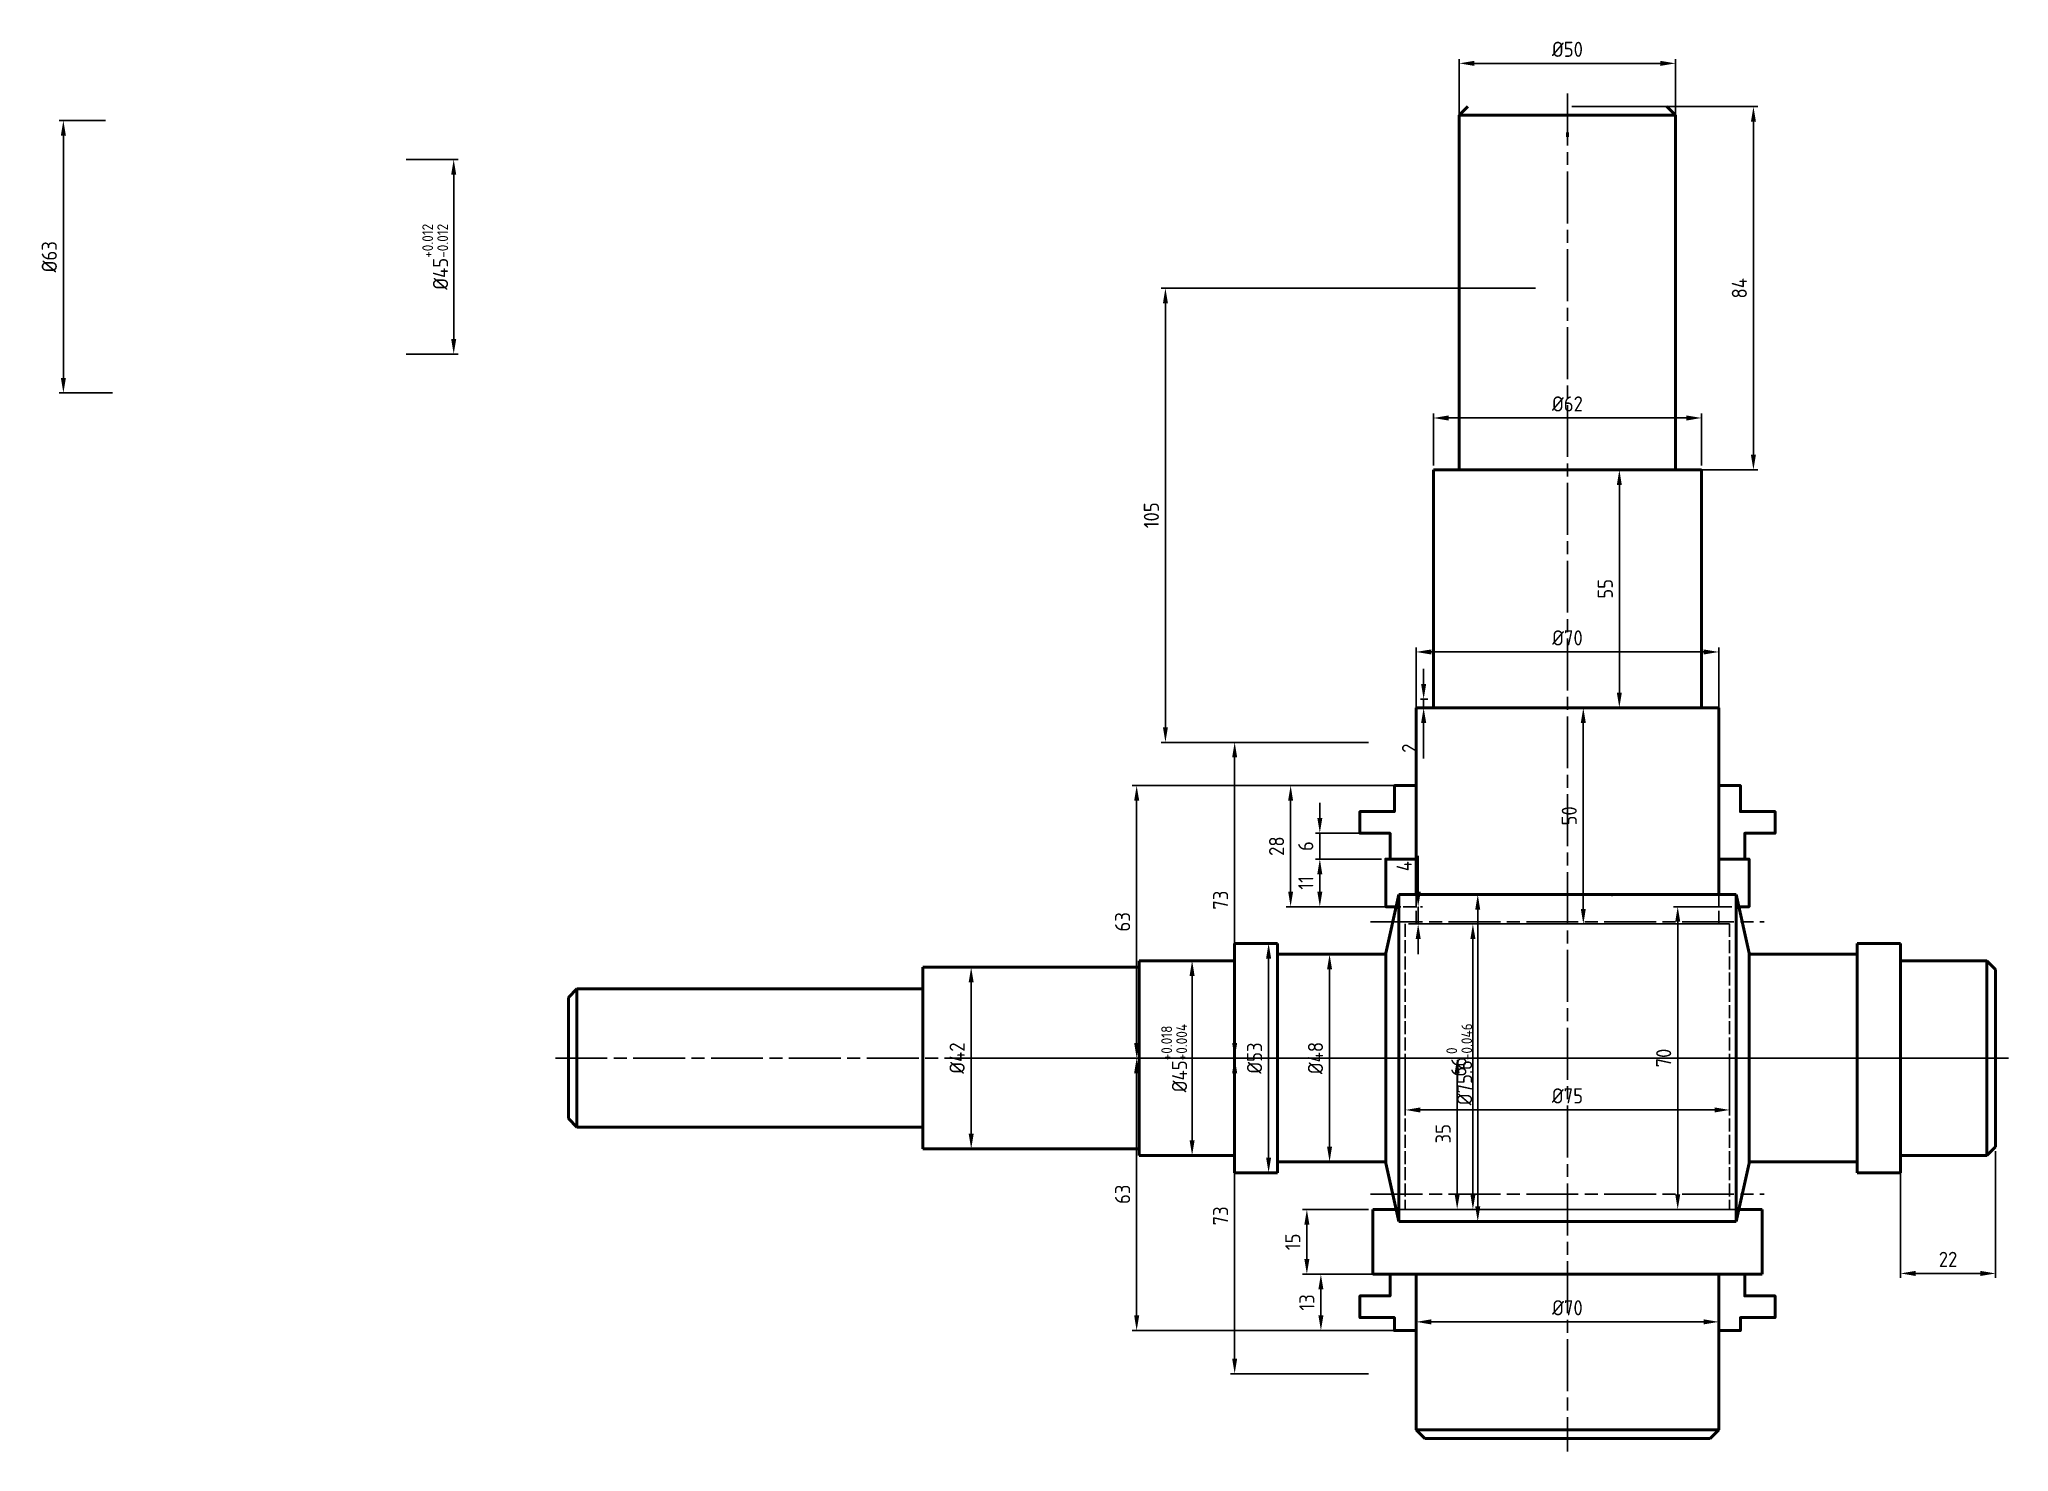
# Model space of a CAD drawing. Header units: millimetres. Extents: x 229 to 684, y 8 to 335.
import ezdxf

# ---------------------------------------------------------------- set-up
doc = ezdxf.new("R2010")
doc.units = ezdxf.units.MM
for name, pattern in [('AM_ISO02W050', [7.5, 6, -1.5]), ('AM_ISO02W050x2', [3.75, 3, -0.75]), ('AM_ISO08W050', [18, 12, -1.5, 3, -1.5]), ('AM_ISO08W050x2', [9, 6, -0.75, 1.5, -0.75])]:
    doc.linetypes.add(name, pattern=pattern)
for name, color, linetype, lineweight in [('AM_0', 7, 'Continuous', 50), ('AM_3', 6, 'AM_ISO02W050', 25), ('AM_5', 7, 'Continuous', 25), ('AM_7', 4, 'AM_ISO08W050', 25)]:
    doc.layers.add(name, color=color, linetype=linetype, lineweight=lineweight)
doc.styles.get("Standard").update_dxf_attribs({"font": 'ISOCP.SHX', "bigfont": 'gbcbig.shx'})
doc.dimstyles.new('AM_GB$0', dxfattribs={"dimtxt": 3.5, "dimasz": 3.5, "dimexe": 1, "dimexo": 1, "dimgap": 1.5, "dimtad": 1, "dimdsep": 46, "dimtxsty": 'Standard', "dimcen": 0, "dimclrd": 256, "dimclre": 256, "dimclrt": 7, "dimadec": 0, "dimazin": 2, "dimtp": 0.1, "dimtm": 0.1, "dimtfac": 0.71, "dimtdec": 3, "dimtmove": 0, "dimatfit": 3, "dimfxl": 1, "dimlwd": -1, "dimlwe": -1, "dimarcsym": 0})

# ---------------------------------------------------------------- blocks, each defined once
blk = doc.blocks.new('*D79')
at = {"layer": 'AM_5', "linetype": 'ByBlock', "transparency": 16777216}
for p, q in [((557.19, 279.23), (557.19, 330.23)), ((603.69, 329.23), (560.69, 329.23)), ((607.19, 279.23), (607.19, 330.23))]:
    blk.add_line(p, q, dxfattribs=at)
at = {"layer": 'AM_5', "transparency": 16777216}
for points in [[(560.69, 329.81), (560.69, 328.64), (557.19, 329.23)], [(603.69, 329.81), (603.69, 328.64), (607.19, 329.23)]]:
    blk.add_solid(points, dxfattribs=at)
at = {"layer": 'Defpoints', "color": 0, "transparency": 16777216}
for p in [(557.19, 329.23), (557.19, 278.23), (607.19, 278.23)]:
    blk.add_point(p, dxfattribs=at)
at = {"layer": 'AM_5', "color": 7, "transparency": 16777216, "insert": (582.19, 332.48), "char_height": 3.5, "attachment_point": 5}
blk.add_mtext('%%C50', dxfattribs=at)
blk = doc.blocks.new('*D87')
at = {"layer": 'AM_5', "linetype": 'ByBlock', "transparency": 16777216}
for p, q in [((547.19, 173.23), (547.19, 194.13)), ((550.69, 193.13), (613.69, 193.13)), ((617.19, 173.23), (617.19, 194.13))]:
    blk.add_line(p, q, dxfattribs=at)
at = {"layer": 'AM_5', "transparency": 16777216}
for points in [[(550.69, 193.71), (550.69, 192.54), (547.19, 193.13)], [(613.69, 193.71), (613.69, 192.54), (617.19, 193.13)]]:
    blk.add_solid(points, dxfattribs=at)
at = {"layer": 'Defpoints', "color": 0, "transparency": 16777216}
for p in [(617.19, 193.13), (547.19, 172.23), (617.19, 172.23)]:
    blk.add_point(p, dxfattribs=at)
at = {"layer": 'AM_5', "color": 7, "transparency": 16777216, "insert": (582.19, 196.38), "char_height": 3.5, "attachment_point": 5}
blk.add_mtext('%%c70', dxfattribs=at)
blk = doc.blocks.new('*D88')
at = {"layer": 'AM_5', "linetype": 'ByBlock', "transparency": 16777216}
for p, q in [((547.19, 27.23), (547.19, 39.23)), ((550.69, 38.23), (613.69, 38.23)), ((617.19, 27.23), (617.19, 39.23))]:
    blk.add_line(p, q, dxfattribs=at)
at = {"layer": 'AM_5', "transparency": 16777216}
for points in [[(550.69, 38.81), (550.69, 37.64), (547.19, 38.23)], [(613.69, 38.81), (613.69, 37.64), (617.19, 38.23)]]:
    blk.add_solid(points, dxfattribs=at)
at = {"layer": 'Defpoints', "color": 0, "transparency": 16777216}
for p in [(617.19, 38.23), (547.19, 26.23), (617.19, 26.23)]:
    blk.add_point(p, dxfattribs=at)
at = {"layer": 'AM_5', "color": 7, "transparency": 16777216, "insert": (582.19, 41.48), "char_height": 3.5, "attachment_point": 5}
blk.add_mtext('%%c70', dxfattribs=at)
blk = doc.blocks.new('*D80')
at = {"layer": 'AM_5', "linetype": 'ByBlock', "transparency": 16777216}
for p, q in [((574.79, 277.23), (488.24, 277.23)), ((489.24, 273.73), (489.24, 175.73)), ((536.19, 172.23), (488.24, 172.23))]:
    blk.add_line(p, q, dxfattribs=at)
at = {"layer": 'AM_5', "transparency": 16777216}
for points in [[(488.66, 273.73), (489.82, 273.73), (489.24, 277.23)], [(488.66, 175.73), (489.82, 175.73), (489.24, 172.23)]]:
    blk.add_solid(points, dxfattribs=at)
at = {"layer": 'Defpoints', "color": 0, "transparency": 16777216}
for p in [(575.79, 277.23), (489.24, 172.23), (537.19, 172.23)]:
    blk.add_point(p, dxfattribs=at)
at = {"layer": 'AM_5', "color": 7, "transparency": 16777216, "insert": (485.99, 224.73), "char_height": 3.5, "attachment_point": 5, "rotation": 90}
blk.add_mtext('105', dxfattribs=at)
blk = doc.blocks.new('*D131')
at = {"layer": 'AM_5', "linetype": 'ByBlock', "transparency": 16777216}
for p, q in [((524.94, 154.73), (524.94, 158.23)), ((540.19, 151.23), (523.94, 151.23)), ((524.94, 145.23), (524.94, 151.23)), ((539.19, 145.23), (523.94, 145.23)), ((524.94, 141.73), (524.94, 138.23))]:
    blk.add_line(p, q, dxfattribs=at)
at = {"layer": 'AM_5', "transparency": 16777216}
for points in [[(524.36, 154.73), (525.52, 154.73), (524.94, 151.23)], [(524.36, 141.73), (525.52, 141.73), (524.94, 145.23)]]:
    blk.add_solid(points, dxfattribs=at)
at = {"layer": 'Defpoints', "color": 0, "transparency": 16777216}
for p in [(524.94, 151.23), (541.19, 151.23), (540.19, 145.23)]:
    blk.add_point(p, dxfattribs=at)
at = {"layer": 'AM_5', "color": 7, "transparency": 16777216, "insert": (521.69, 148.23), "char_height": 3.5, "attachment_point": 5, "rotation": 90}
blk.add_mtext('6', dxfattribs=at)
blk = doc.blocks.new('*D129')
at = {"layer": 'AM_5', "linetype": 'ByBlock', "transparency": 16777216}
for p, q in [((539.19, 145.23), (523.94, 145.23)), ((524.94, 141.73), (524.94, 137.73)), ((539.19, 134.23), (523.94, 134.23))]:
    blk.add_line(p, q, dxfattribs=at)
at = {"layer": 'AM_5', "transparency": 16777216}
for points in [[(524.36, 141.73), (525.52, 141.73), (524.94, 145.23)], [(524.36, 137.73), (525.52, 137.73), (524.94, 134.23)]]:
    blk.add_solid(points, dxfattribs=at)
at = {"layer": 'Defpoints', "color": 0, "transparency": 16777216}
for p in [(540.19, 145.23), (524.94, 134.23), (540.19, 134.23)]:
    blk.add_point(p, dxfattribs=at)
at = {"layer": 'AM_5', "color": 7, "transparency": 16777216, "insert": (521.69, 139.73), "char_height": 3.5, "attachment_point": 5, "rotation": 90}
blk.add_mtext('11', dxfattribs=at)
blk = doc.blocks.new('*D124')
at = {"layer": 'AM_5', "linetype": 'ByBlock', "transparency": 16777216}
for p, q in [((583.19, 180.23), (586.86, 180.23)), ((585.86, 176.73), (585.86, 133.73)), ((583.19, 130.23), (586.86, 130.23))]:
    blk.add_line(p, q, dxfattribs=at)
at = {"layer": 'AM_5', "transparency": 16777216}
for points in [[(585.28, 176.73), (586.44, 176.73), (585.86, 180.23)], [(585.28, 133.73), (586.44, 133.73), (585.86, 130.23)]]:
    blk.add_solid(points, dxfattribs=at)
at = {"layer": 'Defpoints', "color": 0, "transparency": 16777216}
for p in [(582.19, 180.23), (582.19, 130.23), (585.86, 130.23)]:
    blk.add_point(p, dxfattribs=at)
at = {"layer": 'AM_5', "color": 7, "transparency": 16777216, "insert": (582.61, 155.23), "char_height": 3.5, "attachment_point": 5, "rotation": 90}
blk.add_mtext('50', dxfattribs=at)
blk = doc.blocks.new('*D125')
at = {"layer": 'AM_5', "linetype": 'ByBlock', "transparency": 16777216}
for p, q in [((583.19, 235.23), (595.19, 235.23)), ((594.19, 231.73), (594.19, 183.73)), ((583.19, 180.23), (595.19, 180.23))]:
    blk.add_line(p, q, dxfattribs=at)
at = {"layer": 'AM_5', "transparency": 16777216}
for points in [[(593.61, 231.73), (594.77, 231.73), (594.19, 235.23)], [(593.61, 183.73), (594.77, 183.73), (594.19, 180.23)]]:
    blk.add_solid(points, dxfattribs=at)
at = {"layer": 'Defpoints', "color": 0, "transparency": 16777216}
for p in [(582.19, 235.23), (582.19, 180.23), (594.19, 180.23)]:
    blk.add_point(p, dxfattribs=at)
at = {"layer": 'AM_5', "color": 7, "transparency": 16777216, "insert": (590.94, 207.73), "char_height": 3.5, "attachment_point": 5, "rotation": 90}
blk.add_mtext('55', dxfattribs=at)
blk = doc.blocks.new('*D89')
at = {"layer": 'AM_5', "linetype": 'ByBlock', "transparency": 16777216}
for p, q in [((583.19, 319.23), (626.19, 319.23)), ((625.19, 315.73), (625.19, 238.73)), ((583.19, 235.23), (626.19, 235.23))]:
    blk.add_line(p, q, dxfattribs=at)
at = {"layer": 'AM_5', "transparency": 16777216}
for points in [[(624.61, 315.73), (625.77, 315.73), (625.19, 319.23)], [(624.61, 238.73), (625.77, 238.73), (625.19, 235.23)]]:
    blk.add_solid(points, dxfattribs=at)
at = {"layer": 'Defpoints', "color": 0, "transparency": 16777216}
for p in [(582.19, 319.23), (582.19, 235.23), (625.19, 235.23)]:
    blk.add_point(p, dxfattribs=at)
at = {"layer": 'AM_5', "color": 7, "transparency": 16777216, "insert": (621.94, 277.23), "char_height": 3.5, "attachment_point": 5, "rotation": 90}
blk.add_mtext('84', dxfattribs=at)
blk = doc.blocks.new('*D126')
at = {"layer": 'AM_5', "linetype": 'ByBlock', "transparency": 16777216}
for p, q in [((551.19, 236.23), (551.19, 248.23)), ((609.69, 247.23), (554.69, 247.23)), ((613.19, 236.23), (613.19, 248.23))]:
    blk.add_line(p, q, dxfattribs=at)
at = {"layer": 'AM_5', "transparency": 16777216}
for points in [[(554.69, 247.81), (554.69, 246.64), (551.19, 247.23)], [(609.69, 247.81), (609.69, 246.64), (613.19, 247.23)]]:
    blk.add_solid(points, dxfattribs=at)
at = {"layer": 'Defpoints', "color": 0, "transparency": 16777216}
for p in [(551.19, 247.23), (551.19, 235.23), (613.19, 235.23)]:
    blk.add_point(p, dxfattribs=at)
at = {"layer": 'AM_5', "color": 7, "transparency": 16777216, "insert": (582.19, 250.48), "char_height": 3.5, "attachment_point": 5}
blk.add_mtext('%%C62', dxfattribs=at)
blk = doc.blocks.new('*D81')
at = {"layer": 'AM_5', "linetype": 'ByBlock', "transparency": 16777216}
for p, q in [((546.19, 162.23), (517.19, 162.23)), ((518.19, 158.73), (518.19, 137.73)), ((543.69, 134.23), (517.19, 134.23))]:
    blk.add_line(p, q, dxfattribs=at)
at = {"layer": 'AM_5', "transparency": 16777216}
for points in [[(517.61, 158.73), (518.77, 158.73), (518.19, 162.23)], [(517.61, 137.73), (518.77, 137.73), (518.19, 134.23)]]:
    blk.add_solid(points, dxfattribs=at)
at = {"layer": 'Defpoints', "color": 0, "transparency": 16777216}
for p in [(547.19, 162.23), (518.19, 134.23), (544.69, 134.23)]:
    blk.add_point(p, dxfattribs=at)
at = {"layer": 'AM_5', "color": 7, "transparency": 16777216, "insert": (514.94, 148.23), "char_height": 3.5, "attachment_point": 5, "rotation": 90}
blk.add_mtext('28', dxfattribs=at)
blk = doc.blocks.new('*D90')
at = {"layer": 'AM_5', "linetype": 'ByBlock', "transparency": 16777216}
for p, q in [((618.69, 134.23), (606.69, 134.23)), ((607.69, 130.73), (607.69, 67.73)), ((618.69, 64.23), (606.69, 64.23))]:
    blk.add_line(p, q, dxfattribs=at)
at = {"layer": 'AM_5', "transparency": 16777216}
for points in [[(607.11, 130.73), (608.27, 130.73), (607.69, 134.23)], [(607.11, 67.73), (608.27, 67.73), (607.69, 64.23)]]:
    blk.add_solid(points, dxfattribs=at)
at = {"layer": 'Defpoints', "color": 0, "transparency": 16777216}
for p in [(619.69, 134.23), (607.69, 64.23), (619.69, 64.23)]:
    blk.add_point(p, dxfattribs=at)
at = {"layer": 'AM_5', "color": 7, "transparency": 16777216, "insert": (604.44, 99.23), "char_height": 3.5, "attachment_point": 5, "rotation": 90}
blk.add_mtext('70', dxfattribs=at)
blk = doc.blocks.new('*D130')
at = {"layer": 'AM_5', "linetype": 'ByBlock', "transparency": 16777216}
for p, q in [((547.68, 137.73), (547.68, 145.98)), ((547.68, 130.23), (547.68, 134.23)), ((548.19, 134.23), (548.68, 134.23)), ((548.19, 130.23), (548.68, 130.23)), ((547.68, 126.73), (547.68, 123.23))]:
    blk.add_line(p, q, dxfattribs=at)
at = {"layer": 'AM_5', "transparency": 16777216}
for points in [[(547.1, 137.73), (548.27, 137.73), (547.68, 134.23)], [(547.1, 126.73), (548.27, 126.73), (547.68, 130.23)]]:
    blk.add_solid(points, dxfattribs=at)
at = {"layer": 'Defpoints', "color": 0, "transparency": 16777216}
for p in [(547.19, 134.23), (547.68, 134.23), (547.19, 130.23)]:
    blk.add_point(p, dxfattribs=at)
at = {"layer": 'AM_5', "color": 7, "transparency": 16777216, "insert": (544.43, 143.6), "char_height": 3.5, "attachment_point": 5, "rotation": 90}
blk.add_mtext('4', dxfattribs=at)
blk = doc.blocks.new('*D82')
at = {"layer": 'AM_5', "linetype": 'ByBlock', "transparency": 16777216}
for p, q in [((527.29, 162.23), (481.59, 162.23)), ((482.59, 158.73), (482.59, 102.73)), ((527.29, 99.23), (481.59, 99.23))]:
    blk.add_line(p, q, dxfattribs=at)
at = {"layer": 'AM_5', "transparency": 16777216}
for points in [[(482.01, 158.73), (483.18, 158.73), (482.59, 162.23)], [(482.01, 102.73), (483.18, 102.73), (482.59, 99.23)]]:
    blk.add_solid(points, dxfattribs=at)
at = {"layer": 'Defpoints', "color": 0, "transparency": 16777216}
for p in [(528.29, 162.23), (482.59, 99.23), (528.29, 99.23)]:
    blk.add_point(p, dxfattribs=at)
at = {"layer": 'AM_5', "color": 7, "transparency": 16777216, "insert": (479.34, 130.73), "char_height": 3.5, "attachment_point": 5, "rotation": 90}
blk.add_mtext('63', dxfattribs=at)
blk = doc.blocks.new('*D77')
at = {"layer": 'AM_5', "linetype": 'ByBlock', "transparency": 16777216}
for p, q in [((526.51, 99.23), (481.59, 99.23)), ((482.59, 39.73), (482.59, 95.73)), ((527.29, 36.23), (481.59, 36.23))]:
    blk.add_line(p, q, dxfattribs=at)
at = {"layer": 'AM_5', "transparency": 16777216}
for points in [[(482.01, 95.73), (483.18, 95.73), (482.59, 99.23)], [(482.01, 39.73), (483.18, 39.73), (482.59, 36.23)]]:
    blk.add_solid(points, dxfattribs=at)
at = {"layer": 'Defpoints', "color": 0, "transparency": 16777216}
for p in [(482.59, 99.23), (527.51, 99.23), (528.29, 36.23)]:
    blk.add_point(p, dxfattribs=at)
at = {"layer": 'AM_5', "color": 7, "transparency": 16777216, "insert": (479.34, 67.73), "char_height": 3.5, "attachment_point": 5, "rotation": 90}
blk.add_mtext('63', dxfattribs=at)
blk = doc.blocks.new('*D83')
at = {"layer": 'AM_5', "linetype": 'ByBlock', "transparency": 16777216}
for p, q in [((548.94, 185.73), (548.94, 189.23)), ((548.19, 182.23), (549.94, 182.23)), ((548.94, 182.23), (548.94, 180.23)), ((548.19, 180.23), (549.94, 180.23)), ((548.94, 176.73), (548.94, 168.53))]:
    blk.add_line(p, q, dxfattribs=at)
at = {"layer": 'AM_5', "transparency": 16777216}
for points in [[(548.36, 185.73), (549.53, 185.73), (548.94, 182.23)], [(548.36, 176.73), (549.53, 176.73), (548.94, 180.23)]]:
    blk.add_solid(points, dxfattribs=at)
at = {"layer": 'Defpoints', "color": 0, "transparency": 16777216}
for p in [(547.19, 182.23), (547.19, 180.23), (548.94, 180.23)]:
    blk.add_point(p, dxfattribs=at)
at = {"layer": 'AM_5', "color": 7, "transparency": 16777216, "insert": (545.69, 170.88), "char_height": 3.5, "attachment_point": 5, "rotation": 90}
blk.add_mtext('2', dxfattribs=at)
blk = doc.blocks.new('*D84')
at = {"layer": 'AM_5', "linetype": 'ByBlock', "transparency": 16777216}
for p, q in [((544.69, 98.23), (544.69, 86.23)), ((619.69, 98.23), (619.69, 86.23)), ((616.19, 87.23), (548.19, 87.23))]:
    blk.add_line(p, q, dxfattribs=at)
at = {"layer": 'AM_5', "transparency": 16777216}
for points in [[(548.19, 87.81), (548.19, 86.64), (544.69, 87.23)], [(616.19, 87.81), (616.19, 86.64), (619.69, 87.23)]]:
    blk.add_solid(points, dxfattribs=at)
at = {"layer": 'Defpoints', "color": 0, "transparency": 16777216}
for p in [(544.69, 99.23), (619.69, 99.23), (544.69, 87.23)]:
    blk.add_point(p, dxfattribs=at)
at = {"layer": 'AM_5', "color": 7, "transparency": 16777216, "insert": (582.19, 90.48), "char_height": 3.5, "attachment_point": 5}
blk.add_mtext('%%c75', dxfattribs=at)
blk = doc.blocks.new('*D202')
at = {"layer": 'AM_5', "linetype": 'ByBlock', "transparency": 16777216}
for p, q in [((581.19, 130.23), (559.33, 130.23)), ((560.33, 126.73), (560.33, 67.73)), ((581.19, 64.23), (559.33, 64.23))]:
    blk.add_line(p, q, dxfattribs=at)
at = {"layer": 'AM_5', "transparency": 16777216}
for points in [[(559.75, 126.73), (560.92, 126.73), (560.33, 130.23)], [(559.75, 67.73), (560.92, 67.73), (560.33, 64.23)]]:
    blk.add_solid(points, dxfattribs=at)
at = {"layer": 'Defpoints', "color": 0, "transparency": 16777216}
for p in [(582.19, 130.23), (560.33, 64.23), (582.19, 64.23)]:
    blk.add_point(p, dxfattribs=at)
at = {"layer": 'AM_5', "color": 7, "transparency": 16777216, "insert": (557.08, 97.23), "char_height": 3.5, "attachment_point": 5, "rotation": 90}
blk.add_mtext('66', dxfattribs=at)
blk = doc.blocks.new('*D128')
at = {"layer": 'AM_5', "linetype": 'ByBlock', "transparency": 16777216}
for p, q in [((536.19, 64.23), (520.94, 64.23)), ((521.94, 60.73), (521.94, 52.73)), ((536.19, 49.23), (520.94, 49.23))]:
    blk.add_line(p, q, dxfattribs=at)
at = {"layer": 'AM_5', "transparency": 16777216}
for points in [[(521.36, 60.73), (522.52, 60.73), (521.94, 64.23)], [(521.36, 52.73), (522.52, 52.73), (521.94, 49.23)]]:
    blk.add_solid(points, dxfattribs=at)
at = {"layer": 'Defpoints', "color": 0, "transparency": 16777216}
for p in [(537.19, 64.23), (521.94, 49.23), (537.19, 49.23)]:
    blk.add_point(p, dxfattribs=at)
at = {"layer": 'AM_5', "color": 7, "transparency": 16777216, "insert": (518.69, 56.73), "char_height": 3.5, "attachment_point": 5, "rotation": 90}
blk.add_mtext('15', dxfattribs=at)
blk = doc.blocks.new('*D85')
at = {"layer": 'AM_5', "linetype": 'ByBlock', "transparency": 16777216}
for p, q in [((546.19, 49.23), (524.19, 49.23)), ((525.19, 45.73), (525.19, 39.73)), ((546.19, 36.23), (524.19, 36.23))]:
    blk.add_line(p, q, dxfattribs=at)
at = {"layer": 'AM_5', "transparency": 16777216}
for points in [[(524.61, 45.73), (525.77, 45.73), (525.19, 49.23)], [(524.61, 39.73), (525.77, 39.73), (525.19, 36.23)]]:
    blk.add_solid(points, dxfattribs=at)
at = {"layer": 'Defpoints', "color": 0, "transparency": 16777216}
for p in [(547.19, 49.23), (525.19, 36.23), (547.19, 36.23)]:
    blk.add_point(p, dxfattribs=at)
at = {"layer": 'AM_5', "color": 7, "transparency": 16777216, "insert": (521.94, 42.73), "char_height": 3.5, "attachment_point": 5, "rotation": 90}
blk.add_mtext('13', dxfattribs=at)
blk = doc.blocks.new('*D78')
at = {"layer": 'AM_5', "linetype": 'ByBlock', "transparency": 16777216}
for p, q in [((536.19, 172.23), (504.25, 172.23)), ((505.25, 168.73), (505.25, 102.73)), ((536.19, 99.23), (504.25, 99.23))]:
    blk.add_line(p, q, dxfattribs=at)
at = {"layer": 'AM_5', "transparency": 16777216}
for points in [[(504.67, 168.73), (505.83, 168.73), (505.25, 172.23)], [(504.67, 102.73), (505.83, 102.73), (505.25, 99.23)]]:
    blk.add_solid(points, dxfattribs=at)
at = {"layer": 'Defpoints', "color": 0, "transparency": 16777216}
for p in [(537.19, 172.23), (505.25, 99.23), (537.19, 99.23)]:
    blk.add_point(p, dxfattribs=at)
at = {"layer": 'AM_5', "color": 7, "transparency": 16777216, "insert": (502, 135.73), "char_height": 3.5, "attachment_point": 5, "rotation": 90}
blk.add_mtext('73', dxfattribs=at)
blk = doc.blocks.new('*D86')
at = {"layer": 'AM_5', "linetype": 'ByBlock', "transparency": 16777216}
for p, q in [((581.19, 99.23), (504.25, 99.23)), ((505.25, 95.73), (505.25, 29.73)), ((536.19, 26.23), (504.25, 26.23))]:
    blk.add_line(p, q, dxfattribs=at)
at = {"layer": 'AM_5', "transparency": 16777216}
for points in [[(504.67, 95.73), (505.83, 95.73), (505.25, 99.23)], [(504.67, 29.73), (505.83, 29.73), (505.25, 26.23)]]:
    blk.add_solid(points, dxfattribs=at)
at = {"layer": 'Defpoints', "color": 0, "transparency": 16777216}
for p in [(582.19, 99.23), (505.25, 26.23), (537.19, 26.23)]:
    blk.add_point(p, dxfattribs=at)
at = {"layer": 'AM_5', "color": 7, "transparency": 16777216, "insert": (502, 62.73), "char_height": 3.5, "attachment_point": 5, "rotation": 90}
blk.add_mtext('73', dxfattribs=at)
blk = doc.blocks.new('*D94')
at = {"layer": 'AM_5', "linetype": 'ByBlock', "transparency": 16777216}
for p, q in [((681.19, 77.73), (681.19, 48.43)), ((659.19, 75.73), (659.19, 48.43)), ((662.69, 49.43), (677.69, 49.43))]:
    blk.add_line(p, q, dxfattribs=at)
at = {"layer": 'AM_5', "transparency": 16777216}
for points in [[(662.69, 50.01), (662.69, 48.84), (659.19, 49.43)], [(677.69, 50.01), (677.69, 48.84), (681.19, 49.43)]]:
    blk.add_solid(points, dxfattribs=at)
at = {"layer": 'Defpoints', "color": 0, "transparency": 16777216}
for p in [(681.19, 78.73), (659.19, 76.73), (681.19, 49.43)]:
    blk.add_point(p, dxfattribs=at)
at = {"layer": 'AM_5', "color": 7, "transparency": 16777216, "insert": (670.19, 52.68), "char_height": 3.5, "attachment_point": 5}
blk.add_mtext('22', dxfattribs=at)
blk = doc.blocks.new('*D95')
at = {"layer": 'AM_5', "linetype": 'ByBlock', "transparency": 16777216}
for p, q in [((434.19, 120.23), (445.33, 120.23)), ((444.33, 116.73), (444.33, 81.73)), ((434.19, 78.23), (445.33, 78.23))]:
    blk.add_line(p, q, dxfattribs=at)
at = {"layer": 'AM_5', "transparency": 16777216}
for points in [[(443.75, 116.73), (444.91, 116.73), (444.33, 120.23)], [(443.75, 81.73), (444.91, 81.73), (444.33, 78.23)]]:
    blk.add_solid(points, dxfattribs=at)
at = {"layer": 'Defpoints', "color": 0, "transparency": 16777216}
for p in [(433.19, 120.23), (433.19, 78.23), (444.33, 78.23)]:
    blk.add_point(p, dxfattribs=at)
at = {"layer": 'AM_5', "color": 7, "transparency": 16777216, "insert": (441.08, 99.23), "char_height": 3.5, "attachment_point": 5, "rotation": 90}
blk.add_mtext('%%C42', dxfattribs=at)
blk = doc.blocks.new('*D96')
at = {"layer": 'AM_5', "linetype": 'ByBlock', "transparency": 16777216}
for p, q in [((484.19, 121.73), (496.41, 121.73)), ((495.41, 118.23), (495.41, 80.23)), ((484.19, 76.73), (496.41, 76.73))]:
    blk.add_line(p, q, dxfattribs=at)
at = {"layer": 'AM_5', "transparency": 16777216}
for points in [[(494.83, 118.23), (495.99, 118.23), (495.41, 121.73)], [(494.83, 80.23), (495.99, 80.23), (495.41, 76.73)]]:
    blk.add_solid(points, dxfattribs=at)
at = {"layer": 'Defpoints', "color": 0, "transparency": 16777216}
for p in [(483.19, 121.73), (483.19, 76.73), (495.41, 76.73)]:
    blk.add_point(p, dxfattribs=at)
at = {"layer": 'AM_5', "color": 7, "transparency": 16777216, "insert": (491.26, 99.23), "char_height": 3.5, "attachment_point": 5, "rotation": 90}
blk.add_mtext('%%C45{}{\\H0.71x;\\C3;\\S+0.018^ +0.004;}', dxfattribs=at)
blk = doc.blocks.new('*D93')
at = {"layer": 'AM_5', "linetype": 'ByBlock', "transparency": 16777216}
for p, q in [((313.69, 307.01), (325.69, 307.01)), ((324.69, 303.51), (324.69, 265.51)), ((313.69, 262.01), (325.69, 262.01))]:
    blk.add_line(p, q, dxfattribs=at)
at = {"layer": 'AM_5', "transparency": 16777216}
for points in [[(324.1, 303.51), (325.27, 303.51), (324.69, 307.01)], [(324.1, 265.51), (325.27, 265.51), (324.69, 262.01)]]:
    blk.add_solid(points, dxfattribs=at)
at = {"layer": 'Defpoints', "color": 0, "transparency": 16777216}
for p in [(312.69, 307.01), (312.69, 262.01), (324.69, 262.01)]:
    blk.add_point(p, dxfattribs=at)
at = {"layer": 'AM_5', "color": 7, "transparency": 16777216, "insert": (320.41, 284.51), "char_height": 3.5, "attachment_point": 5, "rotation": 90}
blk.add_mtext('%%C45{}{\\H0.71x;\\C3;\\S+0.012^ -0.012;}', dxfattribs=at)
blk = doc.blocks.new('*D97')
at = {"layer": 'AM_5', "linetype": 'ByBlock', "transparency": 16777216}
for p, q in [((506.19, 125.73), (514.1, 125.73)), ((513.1, 122.23), (513.1, 76.23)), ((506.19, 72.73), (514.1, 72.73))]:
    blk.add_line(p, q, dxfattribs=at)
at = {"layer": 'AM_5', "transparency": 16777216}
for points in [[(512.51, 122.23), (513.68, 122.23), (513.1, 125.73)], [(512.51, 76.23), (513.68, 76.23), (513.1, 72.73)]]:
    blk.add_solid(points, dxfattribs=at)
at = {"layer": 'Defpoints', "color": 0, "transparency": 16777216}
for p in [(505.19, 125.73), (505.19, 72.73), (513.1, 72.73)]:
    blk.add_point(p, dxfattribs=at)
at = {"layer": 'AM_5', "color": 7, "transparency": 16777216, "insert": (509.85, 99.23), "char_height": 3.5, "attachment_point": 5, "rotation": 90}
blk.add_mtext('%%C53', dxfattribs=at)
blk = doc.blocks.new('*D98')
at = {"layer": 'AM_5', "linetype": 'ByBlock', "transparency": 16777216}
for p, q in [((516.19, 123.23), (528.19, 123.23)), ((527.19, 119.73), (527.19, 78.73)), ((516.19, 75.23), (528.19, 75.23))]:
    blk.add_line(p, q, dxfattribs=at)
at = {"layer": 'AM_5', "transparency": 16777216}
for points in [[(526.61, 119.73), (527.77, 119.73), (527.19, 123.23)], [(526.61, 78.73), (527.77, 78.73), (527.19, 75.23)]]:
    blk.add_solid(points, dxfattribs=at)
at = {"layer": 'Defpoints', "color": 0, "transparency": 16777216}
for p in [(515.19, 123.23), (515.19, 75.23), (527.19, 75.23)]:
    blk.add_point(p, dxfattribs=at)
at = {"layer": 'AM_5', "color": 7, "transparency": 16777216, "insert": (523.94, 99.23), "char_height": 3.5, "attachment_point": 5, "rotation": 90}
blk.add_mtext('%%c48', dxfattribs=at)
blk = doc.blocks.new('*D91')
at = {"layer": 'AM_5', "linetype": 'ByBlock', "transparency": 16777216}
for p, q in [((544.19, 137.03), (562.45, 137.03)), ((561.45, 64.93), (561.45, 133.53)), ((544.19, 61.43), (562.45, 61.43))]:
    blk.add_line(p, q, dxfattribs=at)
at = {"layer": 'AM_5', "transparency": 16777216}
for points in [[(560.87, 133.53), (562.03, 133.53), (561.45, 137.03)], [(560.87, 64.93), (562.03, 64.93), (561.45, 61.43)]]:
    blk.add_solid(points, dxfattribs=at)
at = {"layer": 'Defpoints', "color": 0, "transparency": 16777216}
for p in [(543.19, 137.03), (561.45, 137.03), (543.19, 61.43)]:
    blk.add_point(p, dxfattribs=at)
at = {"layer": 'AM_5', "color": 7, "transparency": 16777216, "insert": (557.18, 97.79), "char_height": 3.5, "attachment_point": 5, "rotation": 90}
blk.add_mtext('%%C75.6{}{\\H0.71x;\\C3;\\S 0^ -0.046;}', dxfattribs=at)
blk = doc.blocks.new('*D92')
at = {"layer": 'AM_5', "linetype": 'ByBlock', "transparency": 16777216}
for p, q in [((244.17, 316.01), (233.44, 316.01)), ((234.44, 312.51), (234.44, 256.51)), ((245.78, 253.01), (233.44, 253.01))]:
    blk.add_line(p, q, dxfattribs=at)
at = {"layer": 'AM_5', "transparency": 16777216}
for points in [[(233.86, 312.51), (235.03, 312.51), (234.44, 316.01)], [(233.86, 256.51), (235.03, 256.51), (234.44, 253.01)]]:
    blk.add_solid(points, dxfattribs=at)
at = {"layer": 'Defpoints', "color": 0, "transparency": 16777216}
for p in [(245.17, 316.01), (234.44, 253.01), (246.78, 253.01)]:
    blk.add_point(p, dxfattribs=at)
at = {"layer": 'AM_5', "color": 7, "transparency": 16777216, "insert": (231.19, 284.51), "char_height": 3.5, "attachment_point": 5, "rotation": 90}
blk.add_mtext('%%C63', dxfattribs=at)
blk = doc.blocks.new('*D121')
at = {"layer": 'AM_5', "linetype": 'ByBlock', "transparency": 16777216}
for p, q in [((545.69, 99.23), (557.69, 99.23)), ((556.69, 95.73), (556.69, 67.73)), ((545.69, 64.23), (557.69, 64.23))]:
    blk.add_line(p, q, dxfattribs=at)
at = {"layer": 'AM_5', "transparency": 16777216}
for points in [[(556.11, 95.73), (557.27, 95.73), (556.69, 99.23)], [(556.11, 67.73), (557.27, 67.73), (556.69, 64.23)]]:
    blk.add_solid(points, dxfattribs=at)
at = {"layer": 'Defpoints', "color": 0, "transparency": 16777216}
for p in [(544.69, 99.23), (544.69, 64.23), (556.69, 64.23)]:
    blk.add_point(p, dxfattribs=at)
at = {"layer": 'AM_5', "color": 7, "transparency": 16777216, "insert": (553.44, 81.73), "char_height": 3.5, "attachment_point": 5, "rotation": 90}
blk.add_mtext('35', dxfattribs=at)

msp = doc.modelspace()

# ---------------------------------------------------------------- linework, layer by layer
at = {"layer": 'AM_0'}
for p, q in [((557.191, 317.226), (559.191, 319.226)), ((607.191, 317.226), (605.191, 319.226)), ((557.191, 317.226), (557.191, 235.226)), ((607.191, 317.226), (557.191, 317.226)), ((607.191, 317.226), (607.191, 235.226)), ((582.191, 313.226), (582.191, 312.226)), ((551.191, 235.226), (551.191, 180.226)), ((613.191, 235.226), (551.191, 235.226)), ((607.191, 235.226), (557.191, 235.226)), ((613.191, 235.226), (613.191, 180.226)), ((547.191, 180.226), (547.191, 137.026)), ((617.191, 180.226), (547.191, 180.226)), ((613.191, 180.226), (551.191, 180.226)), ((617.191, 180.226), (617.191, 137.026)), ((543.191, 137.026), (540.191, 123.494)), ((543.191, 137.026), (621.191, 137.026)), ((543.191, 137.026), (543.191, 61.426)), ((621.191, 137.026), (621.191, 61.426)), ((621.191, 137.026), (624.191, 123.494)), ((505.191, 125.726), (515.191, 125.726)), ((505.191, 125.726), (505.191, 72.726)), ((515.191, 125.726), (515.191, 123.226)), ((515.191, 123.226), (540.191, 123.226)), ((515.191, 123.226), (515.191, 75.226)), ((540.191, 123.494), (540.191, 123.226)), ((540.191, 123.226), (540.191, 75.226)), ((624.191, 123.494), (624.191, 123.226)), ((624.191, 123.226), (649.191, 123.226)), ((624.191, 123.226), (624.191, 75.226)), ((649.191, 125.726), (659.191, 125.726)), ((649.191, 125.726), (649.191, 72.726)), ((659.191, 125.726), (659.191, 72.726)), ((433.191, 120.226), (483.191, 120.226)), ((433.191, 120.226), (433.191, 78.226)), ((483.191, 121.726), (505.191, 121.726)), ((483.191, 121.726), (483.191, 76.726)), ((483.191, 120.226), (483.191, 78.226)), ((505.191, 121.726), (505.191, 76.726)), ((659.191, 121.726), (679.191, 121.726)), ((659.191, 121.726), (659.191, 76.726)), ((679.191, 121.726), (679.191, 76.726)), ((679.191, 121.726), (681.191, 119.726)), ((681.191, 119.726), (681.191, 78.726)), ((353.191, 115.226), (351.191, 113.226)), ((353.191, 115.226), (433.191, 115.226)), ((353.191, 115.226), (353.191, 83.226)), ((433.191, 115.226), (433.191, 83.226)), ((351.191, 113.226), (351.191, 85.226)), ((353.191, 83.226), (351.191, 85.226)), ((353.191, 83.226), (433.191, 83.226)), ((433.191, 78.226), (483.191, 78.226)), ((679.191, 76.726), (681.191, 78.726)), ((483.191, 76.726), (505.191, 76.726)), ((515.191, 75.226), (540.191, 75.226)), ((515.191, 75.226), (515.191, 72.726)), ((540.191, 75.226), (540.191, 74.958)), ((543.191, 61.426), (540.191, 74.958)), ((621.191, 61.426), (624.191, 74.958)), ((624.191, 75.226), (649.191, 75.226)), ((624.191, 75.226), (624.191, 74.958)), ((659.191, 76.726), (679.191, 76.726)), ((505.191, 72.726), (515.191, 72.726)), ((649.191, 72.726), (659.191, 72.726)), ((537.191, 64.226), (537.191, 49.226)), ((543.191, 64.226), (537.191, 64.226)), ((627.191, 64.226), (621.191, 64.226)), ((627.191, 64.226), (627.191, 49.226)), ((543.191, 61.426), (621.191, 61.426)), ((627.191, 49.226), (537.191, 49.226)), ((547.191, 49.226), (547.191, 13.226)), ((617.191, 49.226), (547.191, 49.226)), ((617.191, 49.226), (617.191, 13.226)), ((617.191, 13.226), (547.191, 13.226)), ((547.191, 13.226), (549.191, 11.226)), ((615.191, 11.226), (549.191, 11.226)), ((617.191, 13.226), (615.191, 11.226))]:
    msp.add_line(p, q, dxfattribs=at)
for points in [[(547.191, 162.226), (542.191, 162.226), (542.191, 159.226)], [(617.191, 162.226), (622.191, 162.226), (622.191, 159.226)], [(542.191, 158.226), (542.191, 156.226), (534.191, 156.226), (534.191, 151.226), (541.191, 151.226), (541.191, 145.226)], [(542.191, 159.226), (542.191, 158.226)], [(622.191, 159.226), (622.191, 158.226)], [(622.191, 158.226), (622.191, 156.226), (630.191, 156.226), (630.191, 151.226), (623.191, 151.226), (623.191, 145.226)], [(543.191, 134.226), (540.191, 134.226), (540.191, 145.226), (547.191, 145.226)], [(621.191, 134.226), (624.191, 134.226), (624.191, 145.226), (617.191, 145.226)], [(542.191, 38.226), (542.191, 39.226), (534.191, 39.226), (534.191, 44.226), (541.191, 44.226), (541.191, 49.226)], [(617.191, 49.226), (617.191, 39.226)], [(622.191, 38.226), (622.191, 39.226), (630.191, 39.226), (630.191, 44.226), (623.191, 44.226), (623.191, 49.226)], [(547.191, 36.226), (542.191, 36.226), (542.191, 38.226)], [(617.191, 36.226), (622.191, 36.226), (622.191, 38.226)]]:
    msp.add_lwpolyline(points, dxfattribs=at)
msp.add_point((592.469, 137.026), dxfattribs=at)
at = {"layer": 'AM_3', "linetype": 'AM_ISO02W050x2'}
for p, q in [((547.191, 137.026), (547.191, 130.226)), ((617.191, 137.026), (617.191, 130.226)), ((547.191, 134.226), (543.191, 134.226)), ((617.191, 134.226), (621.191, 134.226)), ((544.691, 130.226), (544.691, 64.226)), ((619.691, 130.226), (544.691, 130.226)), ((617.191, 130.226), (547.191, 130.226)), ((619.691, 130.226), (619.691, 64.226)), ((621.191, 64.226), (543.191, 64.226)), ((619.691, 64.226), (544.691, 64.226))]:
    msp.add_line(p, q, dxfattribs=at)
msp.add_point((582.191, 99.226), dxfattribs=at)
at = {"layer": 'AM_7'}
for p, q in [((582.191, 322.226), (582.191, 8.226)), ((536.691, 130.726), (627.691, 130.726)), ((348.191, 99.226), (684.191, 99.226)), ((450.125, 99.226), (486.076, 99.226)), ((485.144, 99.226), (678.269, 99.226)), ((498.854, 99.226), (505.973, 99.226)), ((514.561, 99.226), (518.691, 99.226)), ((529.485, 99.226), (551.84, 99.226)), ((566.051, 99.226), (594.391, 99.226)), ((608.099, 99.226), (684.191, 99.226)), ((536.691, 67.726), (627.691, 67.726))]:
    msp.add_line(p, q, dxfattribs=at)
at = {"layer": 'AM_7', "linetype": 'AM_ISO08W050x2'}
msp.add_line((616.691, 99.226), (629.829, 99.226), dxfattribs=at)

# ---------------------------------------------------------------- dimensions: what is measured, and where the dimension line sits
at = {"layer": 'AM_5'}
for base, p1, p2, override, picture, middle in [((557.191, 329.226), (607.191, 278.226), (557.191, 278.226), {"dimpost": '%%C<>'}, '*D79', (582.191, 332.476)), ((551.191, 247.226), (613.191, 235.226), (551.191, 235.226), {"dimpost": '%%C<>'}, '*D126', (582.191, 250.476)), ((617.191, 193.126), (547.191, 172.226), (617.191, 172.226), {"dimpost": '%%c<>'}, '*D87', (582.191, 196.376)), ((544.691, 87.226), (619.691, 99.226), (544.691, 99.226), {"dimpost": '%%c<>'}, '*D84', (582.191, 90.476)), ((617.191, 38.226), (547.191, 26.226), (617.191, 26.226), {"dimpost": '%%c<>'}, '*D88', (582.191, 41.476))]:
    dim = msp.add_linear_dim(base=base, p1=p1, p2=p2, dimstyle='AM_GB$0', override=override, dxfattribs=at)
    dim.commit()
    dim.dimension.update_dxf_attribs({"geometry": picture, "text_midpoint": middle})
for base, p1, p2, angle, override, picture, middle in [((625.191, 235.226), (582.191, 319.226), (582.191, 235.226), 270, {"dimpost": ''}, '*D89', (621.941, 277.226)), ((548.942, 180.226), (547.191, 182.226), (547.191, 180.226), 270, {"dimpost": ''}, '*D83', (545.692, 170.876)), ((585.862, 130.226), (582.191, 180.226), (582.191, 130.226), 270, {"dimpost": ''}, '*D124', (582.612, 155.226)), ((518.191, 134.226), (547.191, 162.226), (544.691, 134.226), 270, {"dimpost": ''}, '*D81', (514.94, 148.226)), ((527.191, 75.226), (515.191, 123.226), (515.191, 75.226), 90, {"dimpost": '%%c<>'}, '*D98', (523.941, 99.226)), ((556.691, 64.226), (544.691, 99.226), (544.691, 64.226), 90, {"dimpost": ''}, '*D121', (553.441, 81.726))]:
    dim = msp.add_linear_dim(base=base, p1=p1, p2=p2, angle=angle, dimstyle='AM_GB$0', override=override, dxfattribs=at)
    dim.commit()
    dim.dimension.update_dxf_attribs({"geometry": picture, "text_midpoint": middle})
for base, p1, p2, angle, override, picture, middle, dimtype in [((234.442, 253.008), (245.175, 316.008), (246.785, 253.008), 90, {"dimpost": '%%C<>'}, '*D92', (234.442, 284.508), 160), ((524.941, 151.226), (540.191, 145.226), (541.191, 151.226), 270, {"dimscale": 1, "dimtxt": 3.5, "dimasz": 3.5, "dimexe": 1, "dimexo": 1, "dimgap": 1.5, "dimtad": 1, "dimjust": 0, "dimtih": 0, "dimtoh": 0, "dimdec": 2, "dimlfac": 1, "dimrnd": 0, "dimzin": 8, "dimdsep": 46, "dimlunit": 2, "dimpost": '', "dimtxsty": 'Standard', "dimsah": 0, "dimtsz": 0, "dimcen": 0, "dimdle": 0, "dimse1": 0, "dimse2": 0, "dimsd1": 0, "dimsd2": 0, "dimclrd": 256, "dimclre": 256, "dimclrt": 7, "dimaunit": 0, "dimadec": 0, "dimazin": 2, "dimtol": 0, "dimlim": 0, "dimtp": 0.1, "dimtm": 0.1, "dimtfac": 0.71, "dimtdec": 3, "dimtix": 0, "dimtofl": 1, "dimtmove": 0, "dimatfit": 3, "dimtvp": 0, "dimfrac": 0, "dimtolj": 0, "dimtzin": 8, "dimlwd": 65535, "dimlwe": 65535}, '*D131', (524.941, 148.226), 128), ((547.682, 134.226), (547.191, 130.226), (547.191, 134.226), 270, {"dimscale": 1, "dimtxt": 3.5, "dimasz": 3.5, "dimexe": 1, "dimexo": 1, "dimgap": 1.5, "dimtad": 1, "dimjust": 0, "dimtih": 0, "dimtoh": 0, "dimdec": 2, "dimlfac": 1, "dimrnd": 0, "dimzin": 8, "dimdsep": 46, "dimlunit": 2, "dimpost": '', "dimtxsty": 'Standard', "dimsah": 0, "dimtsz": 0, "dimcen": 0, "dimdle": 0, "dimse1": 0, "dimse2": 0, "dimsd1": 0, "dimsd2": 0, "dimclrd": 256, "dimclre": 256, "dimclrt": 7, "dimaunit": 0, "dimadec": 0, "dimazin": 2, "dimtol": 0, "dimlim": 0, "dimtp": 0.1, "dimtm": 0.1, "dimtfac": 0.71, "dimtdec": 3, "dimtix": 0, "dimtofl": 1, "dimtmove": 0, "dimatfit": 3, "dimtvp": 0, "dimfrac": 0, "dimtolj": 0, "dimtzin": 8, "dimlwd": 65535, "dimlwe": 65535}, '*D130', (547.682, 143.601), 128), ((524.941, 134.226), (540.191, 145.226), (540.191, 134.226), 270, {"dimscale": 1, "dimtxt": 3.5, "dimasz": 3.5, "dimexe": 1, "dimexo": 1, "dimgap": 1.5, "dimtad": 1, "dimjust": 0, "dimtih": 0, "dimtoh": 0, "dimdec": 2, "dimlfac": 1, "dimrnd": 0, "dimzin": 8, "dimdsep": 46, "dimlunit": 2, "dimpost": '', "dimtxsty": 'Standard', "dimsah": 0, "dimtsz": 0, "dimcen": 0, "dimdle": 0, "dimse1": 0, "dimse2": 0, "dimsd1": 0, "dimsd2": 0, "dimclrd": 256, "dimclre": 256, "dimclrt": 7, "dimaunit": 0, "dimadec": 0, "dimazin": 2, "dimtol": 0, "dimlim": 0, "dimtp": 0.1, "dimtm": 0.1, "dimtfac": 0.71, "dimtdec": 3, "dimtix": 0, "dimtofl": 1, "dimtmove": 0, "dimatfit": 3, "dimtvp": 0, "dimfrac": 0, "dimtolj": 0, "dimtzin": 8, "dimlwd": 65535, "dimlwe": 65535}, '*D129', (524.941, 139.726), 128), ((560.334, 64.226), (582.191, 130.226), (582.191, 64.226), 270, {"dimscale": 1, "dimtxt": 3.5, "dimasz": 3.5, "dimexe": 1, "dimexo": 1, "dimgap": 1.5, "dimtad": 1, "dimjust": 0, "dimtih": 0, "dimtoh": 0, "dimdec": 2, "dimlfac": 1, "dimrnd": 0, "dimzin": 8, "dimdsep": 46, "dimlunit": 2, "dimpost": '', "dimtxsty": 'Standard', "dimsah": 0, "dimtsz": 0, "dimcen": 0, "dimdle": 0, "dimse1": 0, "dimse2": 0, "dimsd1": 0, "dimsd2": 0, "dimclrd": 256, "dimclre": 256, "dimclrt": 7, "dimaunit": 0, "dimadec": 0, "dimazin": 2, "dimtol": 0, "dimlim": 0, "dimtp": 0.1, "dimtm": 0.1, "dimtfac": 0.71, "dimtdec": 3, "dimtix": 0, "dimtofl": 1, "dimtmove": 0, "dimatfit": 3, "dimtvp": 0, "dimfrac": 0, "dimtolj": 0, "dimtzin": 8, "dimlwd": 65535, "dimlwe": 65535}, '*D202', (560.334, 97.226), 160), ((513.097, 72.726), (505.191, 125.726), (505.191, 72.726), 90, {"dimpost": '%%C<>'}, '*D97', (513.097, 99.226), 160), ((444.331, 78.226), (433.191, 120.226), (433.191, 78.226), 90, {"dimpost": '%%C<>'}, '*D95', (444.331, 99.226), 160), ((521.941, 49.226), (537.191, 64.226), (537.191, 49.226), 270, {"dimscale": 1, "dimtxt": 3.5, "dimasz": 3.5, "dimexe": 1, "dimexo": 1, "dimgap": 1.5, "dimtad": 1, "dimjust": 0, "dimtih": 0, "dimtoh": 0, "dimdec": 2, "dimlfac": 1, "dimrnd": 0, "dimzin": 8, "dimdsep": 46, "dimlunit": 2, "dimpost": '', "dimtxsty": 'Standard', "dimsah": 0, "dimtsz": 0, "dimcen": 0, "dimdle": 0, "dimse1": 0, "dimse2": 0, "dimsd1": 0, "dimsd2": 0, "dimclrd": 256, "dimclre": 256, "dimclrt": 7, "dimaunit": 0, "dimadec": 0, "dimazin": 2, "dimtol": 0, "dimlim": 0, "dimtp": 0.1, "dimtm": 0.1, "dimtfac": 0.71, "dimtdec": 3, "dimtix": 0, "dimtofl": 1, "dimtmove": 0, "dimatfit": 3, "dimtvp": 0, "dimfrac": 0, "dimtolj": 0, "dimtzin": 8, "dimlwd": 65535, "dimlwe": 65535}, '*D128', (521.941, 56.726), 128)]:
    dim = msp.add_linear_dim(base=base, p1=p1, p2=p2, angle=angle, dimstyle='AM_GB$0', override=override, dxfattribs=at)
    dim.commit()
    dim.dimension.update_dxf_attribs({"geometry": picture, "text_midpoint": middle, "dimtype": dimtype})
dim = msp.add_linear_dim(base=(324.685, 262.008), p1=(312.685, 307.008), p2=(312.685, 262.008), angle=90, text='<>{}{\\H0.71x;\\C3;\\S+0.012^ -0.012;}', dimstyle='AM_GB$0', override={"dimpost": '%%C<>', "dimtp": 0.012, "dimtm": 0.012, "dimtdec": 3, "dimtzin": 8}, dxfattribs=at)
dim.commit()
dim.dimension.update_dxf_attribs({"geometry": '*D93', "text_midpoint": (320.409, 284.508)})
for base, p1, p2, picture, middle in [((489.24, 172.226), (575.791, 277.226), (537.191, 172.226), '*D80', (485.99, 224.726)), ((594.191, 180.226), (582.191, 235.226), (582.191, 180.226), '*D125', (590.941, 207.726)), ((505.251, 99.226), (537.191, 172.226), (537.191, 99.226), '*D78', (502.001, 135.726)), ((482.593, 99.226), (528.291, 162.226), (528.291, 99.226), '*D82', (479.343, 130.726)), ((607.691, 64.226), (619.691, 134.226), (619.691, 64.226), '*D90', (604.441, 99.226)), ((482.593, 99.226), (528.291, 36.226), (527.513, 99.226), '*D77', (479.343, 67.726)), ((505.251, 26.226), (582.191, 99.226), (537.191, 26.226), '*D86', (502.001, 62.726)), ((525.191, 36.226), (547.191, 49.226), (547.191, 36.226), '*D85', (521.941, 42.726))]:
    dim = msp.add_linear_dim(base=base, p1=p1, p2=p2, angle=270, dimstyle='AM_GB$0', dxfattribs=at)
    dim.commit()
    dim.dimension.update_dxf_attribs({"geometry": picture, "text_midpoint": middle})
for base, p1, p2, text, override, picture, middle in [((561.449, 137.026), (543.191, 61.426), (543.191, 137.026), '<>{}{\\H0.71x;\\C3;\\S 0^ -0.046;}', {"dimpost": '%%C<>', "dimtp": 0, "dimtm": 0.046}, '*D91', (561.449, 97.788)), ((495.411, 76.726), (483.191, 121.726), (483.191, 76.726), '<>{}{\\H0.71x;\\C3;\\S+0.018^ +0.004;}', {"dimpost": '%%C<>', "dimtp": 0.018, "dimtm": -0.004}, '*D96', (495.411, 99.226))]:
    dim = msp.add_linear_dim(base=base, p1=p1, p2=p2, angle=90, text=text, dimstyle='AM_GB$0', override=override, dxfattribs=at)
    dim.commit()
    dim.dimension.update_dxf_attribs({"geometry": picture, "text_midpoint": middle, "dimtype": 160})
dim = msp.add_linear_dim(base=(681.191, 49.426), p1=(659.191, 76.726), p2=(681.191, 78.726), dimstyle='AM_GB$0', dxfattribs=at)
dim.commit()
dim.dimension.update_dxf_attribs({"geometry": '*D94', "text_midpoint": (670.191, 52.676)})

doc.saveas('drawing.dxf')
